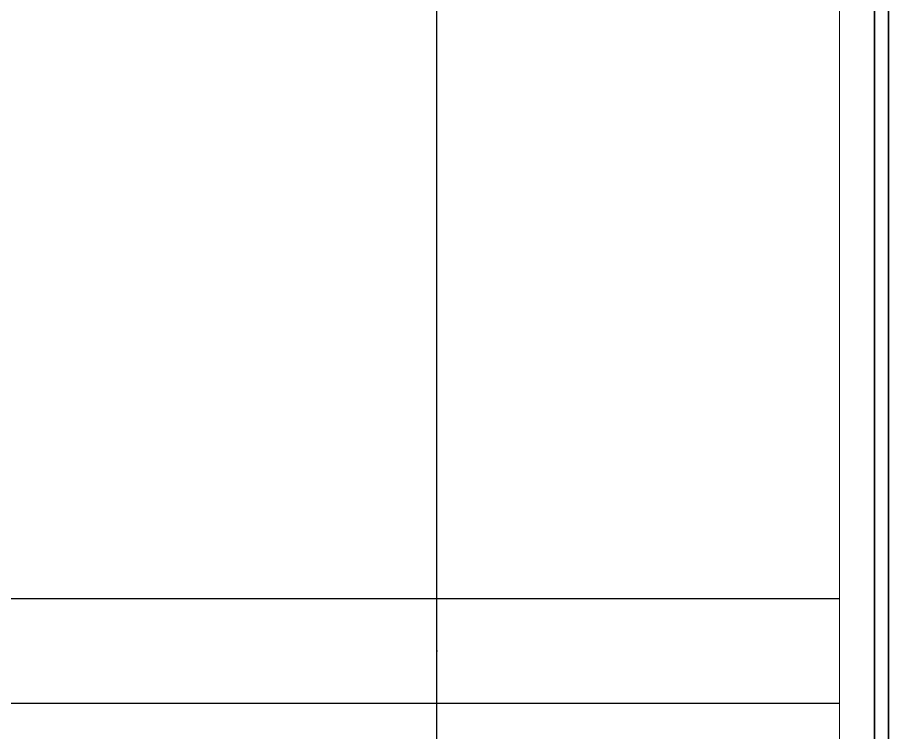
# Model space of a CAD drawing. Header units: millimetres. Extents: x -853488 to -774597, y -17231 to 22435.
# Drawn here: x -807606 to -806359, y 5896 to 6920 of the extents above; entities that cross this region are included whole.
import ezdxf

# ---------------------------------------------------------------- set-up
doc = ezdxf.new("R2010")
doc.units = ezdxf.units.MM
for name, color, linetype, lineweight in [('A-CLNG', 2, 'Continuous', 9), ('A-CLNG-PATT', 2, 'Continuous', 9), ('I-WALL-E', 2, 'Continuous', 35)]:
    doc.layers.add(name, color=color, linetype=linetype, lineweight=lineweight)

# ---------------------------------------------------------------- blocks, each defined once
blk = doc.blocks.new('*U464')
at = {"layer": 'A-CLNG'}
for p, q in [((-4746.6, 550), (-4746.6, 4315)), ((-4746.6, 4315), (-4746.6, 550))]:
    blk.add_line(p, q, dxfattribs=at)

msp = doc.modelspace()

# ---------------------------------------------------------------- hatches: boundary and pattern name
at = {"layer": 'A-CLNG-PATT', "lineweight": 25}
h = msp.add_hatch(dxfattribs=at)
h.set_pattern_fill('FP_11', color=256, style=0, pattern_type=2)
h.set_pattern_definition([(90, (-814207.4, 7211.5), (3600, -2e-13), [1200, 0]), (90, (-817807.4, 7211.5), (3600, -2e-13), [1200, 0]), (0, (-817807.4, 8336.5), (0, -1200), [3600, 0]), (0, (-817807.4, 7286.5), (0, -1200), [3600, 0])])
h.paths.add_polyline_path([(-814207.4, 4129), (-806429, 4129), (-806429.9, 7894), (-814207.4, 7894), (-814207.4, 4494)])

# ---------------------------------------------------------------- linework, layer by layer
at = {"layer": 'I-WALL-E'}
for p, q in [((-806379, 4129), (-806379, 7894)), ((-806379, 7894), (-806379, 4129)), ((-806359, 4129), (-806359, 7894)), ((-806359, 7894), (-806359, 4129))]:
    msp.add_line(p, q, dxfattribs=at)

# ---------------------------------------------------------------- block references
msp.add_blockref('*U464', (-801682.4, 3579))

doc.saveas('drawing.dxf')
